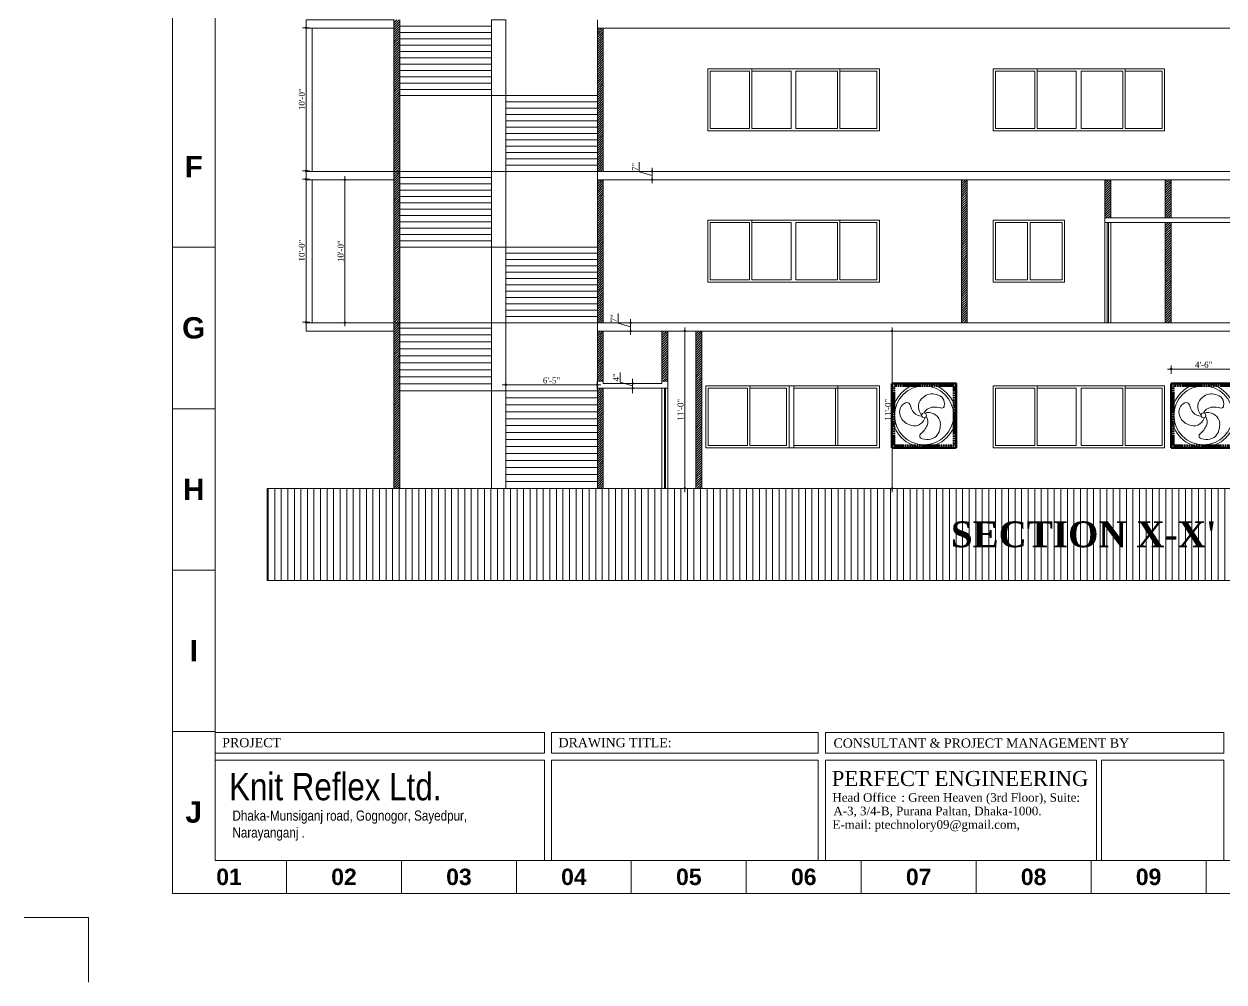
# Model space of a CAD drawing. Header units: inches. Extents: x -98933 to 1585249, y -3352739 to 192771.
# Drawn here: x 61899 to 62906, y 49357 to 50160 of the extents above; entities that cross this region are included whole.
import ezdxf

# ---------------------------------------------------------------- set-up
doc = ezdxf.new("R2010")
doc.units = ezdxf.units.IN
doc.header["$MEASUREMENT"] = 0
doc.header["$PDMODE"] = 35
doc.linetypes.add('BORDER2', pattern=[0.875, 0.25, -0.125, 0.25, -0.125, 0, -0.125])
doc.layers.get('0').update_dxf_attribs({"lineweight": 0})
doc.layers.get('Defpoints').update_dxf_attribs({"lineweight": 0})
for name, color, linetype, lineweight in [('COLUMN-2', 102, 'Continuous', 0), ('DIM.', 251, 'Continuous', 5), ('DIM_WORKING', 7, 'Continuous', 0), ('FIX', 251, 'Continuous', 0), ('FUR', 36, 'Continuous', 0), ('FURNITURE', 144, 'Continuous', 0), ('Inline', 7, 'Continuous', 0), ('Layer1', 134, 'Continuous', 0), ('Outline', 7, 'Continuous', 0), ('Rack', 160, 'BORDER2', 0), ('Scale', 7, 'Continuous', 0), ('Scale_Text', 7, 'Continuous', 0), ('St_Rod-Dim', 190, 'Continuous', 0), ('Stair', 171, 'Continuous', 0), ('Text', 7, 'Continuous', 0), ('TEXT_TITLEBOX', 7, 'Continuous', 13), ('Titelblk', 7, 'Continuous', 25), ('TITLE', 7, 'Continuous', 20), ('Win', 5, 'Continuous', 0)]:
    doc.layers.add(name, color=color, linetype=linetype, lineweight=lineweight)
doc.styles.add('MONOTEXT', font='txt')
doc.styles.add('REG', font='times.ttf')
doc.styles.add('SHT-TEXT-1', font='times.ttf', dxfattribs={"height": 12})
doc.styles.get("Standard").update_dxf_attribs({"font": 'arialbd.ttf', "height": 24})
doc.styles.add('TEXT', font='arial.ttf')
doc.dimstyles.new('Dim-Pres', dxfattribs={"dimtxt": 5.5, "dimasz": 2, "dimexe": 1.5, "dimexo": 1.5, "dimgap": 1, "dimtad": 3, "dimdec": 0, "dimzin": 3, "dimdsep": 46, "dimlunit": 4, "dimtxsty": 'REG', "dimblk": 'point', "dimcen": 2, "dimclrd": 256, "dimclre": 256, "dimclrt": 7, "dimadec": 0, "dimazin": 0, "dimtfac": 0.75, "dimtdec": 0, "dimtmove": 1, "dimatfit": 3, "dimldrblk": 'point', "dimfxl": 0, "dimtolj": 1, "dimtzin": 0, "dimlwd": -1, "dimlwe": -1, "dimarcsym": 1})
pattern_1 = [(45, (65444.7574, 50031.3575), (-0.9722718, 0.9722718), [])]
pattern_2 = [(45, (63307.6479, 49880.0689), (-0.9722718, 0.9722718), [])]

# ---------------------------------------------------------------- blocks, each defined once
blk = doc.blocks.new('g8')
at = {"layer": 'Rack', "lineweight": 50}
for p, q in [((-2237.1, -159.9), (-2182.8, -159.9)), ((-2183.1, -159.9), (-2237.1, -159.9)), ((-2237.1, -159.9), (-2237.1, -213.9)), ((-2237.1, -159.9), (-2183.1, -159.9)), ((-2237.1, -213.9), (-2237.1, -159.9)), ((-2183.1, -213.9), (-2183.1, -159.9)), ((-2183.1, -159.9), (-2183.1, -213.9)), ((-2185.1, -161.9), (-2235.1, -161.9)), ((-2235.1, -161.9), (-2235.1, -211.9)), ((-2185.1, -211.9), (-2185.1, -161.9)), ((-2237.1, -213.9), (-2183.1, -213.9)), ((-2183.1, -213.9), (-2237.1, -213.9)), ((-2235.1, -211.9), (-2185.1, -211.9))]:
    blk.add_line(p, q, dxfattribs=at)
at = {"layer": 'St_Rod-Dim'}
blk.add_circle((-2210.1, -186.6), 2.02, dxfattribs=at)
for centre, radius, start, end in [((-2203.4, -179.6), 11, 70.7391, 131.6508), ((-2200.8, -177), 7.85, 348.2059, 82.7337), ((-2222.3, -183.8), 8.37, 113.8965, 204.4167), ((-2224.6, -178.8), 2.84, 17.3144, 113.2837), ((-2204.7, -173.2), 17.8, 195.2348, 218.034), ((-2205, -179.4), 9.83, 125.4573, 215.8641), ((-2202, -188.8), 9.06, 100.7485, 152.5432), ((-2201.6, -205.5), 25.7, 75.7203, 94.6558), ((-2195.4, -178.3), 2.32, 273.6175, 350.812), ((-2218.3, -182.8), 12.5, 201.2148, 251.6296), ((-2218.4, -186.1), 9.37, 245.7129, 338.3531), ((-2211.9, -178.3), 9.06, 220.7485, 268.9735), ((-2223.6, -197.1), 15.9, 43.6993, 48.22), ((-2213.5, -187.1), 4.53, 327.6772, 343.0738), ((-2206.3, -190.1), 5.87, 101.2698, 117.9225), ((-2216, -192.1), 9.06, 340.7485, 31.1918), ((-2206.5, -194.5), 10.2, 9.7352, 95.063), ((-2225.2, -187.3), 19.3, 309.0599, 336.2334), ((-2211.6, -194.6), 15.2, 320.2443, 6.8013), ((-2211.7, -203.9), 2.07, 127.2768, 232.9032), ((-2207.5, -194.1), 12.8, 244.4787, 306.4705)]:
    blk.add_arc(centre, radius, start, end, dxfattribs=at)
at = {"layer": 'Win'}
for radius in [26.7, 24.8]:
    blk.add_circle((-2210.1, -186.6), radius, dxfattribs=at)
blk = doc.blocks.new('dot')
at = {"color": 4}
for p, q in [((-1.5, 0), (1.5, 0)), ((0, 1.5), (0, -1.5))]:
    blk.add_line(p, q, dxfattribs=at)
at = {"color": 6, "const_width": 0.5}
blk.add_lwpolyline([(-0.25, 0, 1), (0.25, 0, 1)], format="xyb", close=True, dxfattribs=at)
blk = doc.blocks.new('point')
blk.add_blockref('dot', (0, 0))
blk = doc.blocks.new('*D565')
at = {"layer": 'Defpoints', "color": 0, "ltscale": 30, "transparency": 16777216}
for p in [(62135.6, 50157.1), (62135.6, 50037.1), (62135.6, 50037.1)]:
    blk.add_point(p, dxfattribs=at)
at = {"layer": 'Layer1', "ltscale": 30, "transparency": 16777216}
for p, q in [((62135.6, 50157.1), (62134.1, 50157.1)), ((62135.6, 50155.1), (62135.6, 50039.1)), ((62135.6, 50037.1), (62134.1, 50037.1))]:
    blk.add_line(p, q, dxfattribs=at)
at = {"layer": 'Layer1', "ltscale": 30, "transparency": 16777216, "xscale": 2, "yscale": 2, "zscale": 2}
for p, rotation in [((62135.6, 50157.1), 90), ((62135.6, 50037.1), 270)]:
    blk.add_blockref('point', p, dxfattribs=dict(at, rotation=rotation))
at = {"layer": 'Layer1', "color": 7, "ltscale": 30, "transparency": 16777216, "insert": (62132.1, 50097.1), "char_height": 5, "attachment_point": 5, "rotation": 90, "style": 'REG'}
blk.add_mtext('\\A1;10\'-0"', dxfattribs=at)
blk = doc.blocks.new('*D566')
at = {"layer": 'Defpoints', "color": 0, "ltscale": 30, "transparency": 16777216}
for p in [(62135.6, 50030.1), (62135.6, 50030.1), (62135.6, 49910.1)]:
    blk.add_point(p, dxfattribs=at)
at = {"layer": 'Layer1', "ltscale": 30, "transparency": 16777216}
for p, q in [((62135.6, 50030.1), (62134.1, 50030.1)), ((62135.6, 49912.1), (62135.6, 50028.1)), ((62135.6, 49910.1), (62134.1, 49910.1))]:
    blk.add_line(p, q, dxfattribs=at)
at = {"layer": 'Layer1', "ltscale": 30, "transparency": 16777216, "xscale": 2, "yscale": 2, "zscale": 2}
for p, rotation in [((62135.6, 50030.1), 90), ((62135.6, 49910.1), 270)]:
    blk.add_blockref('point', p, dxfattribs=dict(at, rotation=rotation))
at = {"layer": 'Layer1', "color": 7, "ltscale": 30, "transparency": 16777216, "insert": (62132.1, 49970.1), "char_height": 5, "attachment_point": 5, "rotation": 90, "style": 'REG'}
blk.add_mtext('\\A1;10\'-0"', dxfattribs=at)
blk = doc.blocks.new('*D627')
at = {"layer": 'Defpoints', "color": 0, "ltscale": 30, "transparency": 16777216}
for p in [(62620.3, 49902.6), (62627.6, 49902.6), (62620.3, 49770.6)]:
    blk.add_point(p, dxfattribs=at)
at = {"layer": 'Layer1', "ltscale": 30, "transparency": 16777216}
for p, q in [((62623.6, 49902.6), (62629.1, 49902.6)), ((62627.6, 49772.6), (62627.6, 49900.6)), ((62623.6, 49770.6), (62629.1, 49770.6))]:
    blk.add_line(p, q, dxfattribs=at)
at = {"layer": 'Layer1', "ltscale": 30, "transparency": 16777216, "xscale": 2, "yscale": 2, "zscale": 2}
for p, rotation in [((62627.6, 49902.6), 90), ((62627.6, 49770.6), 270)]:
    blk.add_blockref('point', p, dxfattribs=dict(at, rotation=rotation))
at = {"layer": 'Layer1', "color": 7, "ltscale": 30, "transparency": 16777216, "insert": (62624.1, 49836.6), "char_height": 5, "attachment_point": 5, "rotation": 90, "style": 'REG'}
blk.add_mtext('\\A1;11\'-0"', dxfattribs=at)
blk = doc.blocks.new('*D628')
at = {"layer": 'Defpoints', "color": 0, "ltscale": 30, "transparency": 16777216}
for p in [(62453.6, 49902.6), (62453.6, 49770.6), (62453.6, 49770.6)]:
    blk.add_point(p, dxfattribs=at)
at = {"layer": 'Layer1', "ltscale": 30, "transparency": 16777216}
for p, q in [((62453.6, 49902.6), (62452.1, 49902.6)), ((62453.6, 49900.6), (62453.6, 49772.6)), ((62453.6, 49770.6), (62452.1, 49770.6))]:
    blk.add_line(p, q, dxfattribs=at)
at = {"layer": 'Layer1', "ltscale": 30, "transparency": 16777216, "xscale": 2, "yscale": 2, "zscale": 2}
for p, rotation in [((62453.6, 49902.6), 90), ((62453.6, 49770.6), 270)]:
    blk.add_blockref('point', p, dxfattribs=dict(at, rotation=rotation))
at = {"layer": 'Layer1', "color": 7, "ltscale": 30, "transparency": 16777216, "insert": (62450, 49836.6), "char_height": 5, "attachment_point": 5, "rotation": 90, "style": 'REG'}
blk.add_mtext('\\A1;11\'-0"', dxfattribs=at)
blk = doc.blocks.new('*D629')
at = {"layer": 'Defpoints', "color": 0, "ltscale": 30, "transparency": 16777216}
for p in [(62380.1, 49857.6), (62303.3, 49852.5), (62380.1, 49852.5)]:
    blk.add_point(p, dxfattribs=at)
at = {"layer": 'Layer1', "ltscale": 30, "transparency": 16777216}
for p, q in [((62303.3, 49854), (62303.3, 49859.1)), ((62305.3, 49857.6), (62378.1, 49857.6)), ((62380.1, 49854), (62380.1, 49859.1))]:
    blk.add_line(p, q, dxfattribs=at)
at = {"layer": 'Layer1', "ltscale": 30, "transparency": 16777216, "xscale": 2, "yscale": 2, "zscale": 2, "rotation": 180}
blk.add_blockref('point', (62303.3, 49857.6), dxfattribs=at)
at = {"layer": 'Layer1', "ltscale": 30, "transparency": 16777216, "xscale": 2, "yscale": 2, "zscale": 2}
blk.add_blockref('point', (62380.1, 49857.6), dxfattribs=at)
at = {"layer": 'Layer1', "color": 7, "ltscale": 30, "transparency": 16777216, "insert": (62341.7, 49861.2), "char_height": 5, "attachment_point": 5, "style": 'REG'}
blk.add_mtext('\\A1;6\'-5"', dxfattribs=at)
blk = doc.blocks.new('*D630')
at = {"layer": 'Defpoints', "color": 0, "ltscale": 30, "transparency": 16777216}
for p in [(62172.5, 50029.6), (62168.2, 49909.6), (62172.5, 49909.6)]:
    blk.add_point(p, dxfattribs=at)
at = {"layer": 'Layer1', "ltscale": 30, "transparency": 16777216}
for p, q in [((62171, 50029.6), (62166.7, 50029.6)), ((62168.2, 50027.6), (62168.2, 49911.6)), ((62171, 49909.6), (62166.7, 49909.6))]:
    blk.add_line(p, q, dxfattribs=at)
at = {"layer": 'Layer1', "ltscale": 30, "transparency": 16777216, "xscale": 2, "yscale": 2, "zscale": 2}
for p, rotation in [((62168.2, 50029.6), 90), ((62168.2, 49909.6), 270)]:
    blk.add_blockref('point', p, dxfattribs=dict(at, rotation=rotation))
at = {"layer": 'Layer1', "color": 7, "ltscale": 30, "transparency": 16777216, "insert": (62164.7, 49969.6), "char_height": 5, "attachment_point": 5, "rotation": 90, "style": 'REG'}
blk.add_mtext('\\A1;10\'-0"', dxfattribs=at)
blk = doc.blocks.new('*D631')
at = {"layer": 'Defpoints', "color": 0, "ltscale": 30, "transparency": 16777216}
for p in [(62426.1, 50036.6), (62426.1, 50036.6), (62426.1, 50029.6)]:
    blk.add_point(p, dxfattribs=at)
at = {"layer": 'Layer1', "ltscale": 30, "transparency": 16777216}
for p, q in [((62415.4, 50036.3), (62415.4, 50044.3)), ((62426.1, 50033.1), (62415.4, 50036.3)), ((62426.1, 50036.6), (62424.6, 50036.6)), ((62426.1, 50029.6), (62424.6, 50029.6)), ((62426.1, 50031.6), (62426.1, 50034.6))]:
    blk.add_line(p, q, dxfattribs=at)
at = {"layer": 'Layer1', "ltscale": 30, "transparency": 16777216, "xscale": 2, "yscale": 2, "zscale": 2}
for p, rotation in [((62426.1, 50036.6), 90), ((62426.1, 50029.6), 270)]:
    blk.add_blockref('point', p, dxfattribs=dict(at, rotation=rotation))
at = {"layer": 'Layer1', "color": 7, "ltscale": 30, "transparency": 16777216, "insert": (62411.9, 50040.3), "char_height": 5, "attachment_point": 5, "rotation": 90, "style": 'REG'}
blk.add_mtext('\\A1;7"', dxfattribs=at)
blk = doc.blocks.new('*D632')
at = {"layer": 'Defpoints', "color": 0, "ltscale": 30, "transparency": 16777216}
for p in [(62408.1, 49909.6), (62408.1, 49902.6), (62408.1, 49902.6)]:
    blk.add_point(p, dxfattribs=at)
at = {"layer": 'Layer1', "ltscale": 30, "transparency": 16777216}
for p, q in [((62397.5, 49909.3), (62397.5, 49917.3)), ((62408.1, 49906.1), (62397.5, 49909.3)), ((62408.1, 49909.6), (62406.6, 49909.6)), ((62408.1, 49907.6), (62408.1, 49904.6)), ((62408.1, 49902.6), (62406.6, 49902.6))]:
    blk.add_line(p, q, dxfattribs=at)
at = {"layer": 'Layer1', "ltscale": 30, "transparency": 16777216, "xscale": 2, "yscale": 2, "zscale": 2}
for p, rotation in [((62408.1, 49909.6), 90), ((62408.1, 49902.6), 270)]:
    blk.add_blockref('point', p, dxfattribs=dict(at, rotation=rotation))
at = {"layer": 'Layer1', "color": 7, "ltscale": 30, "transparency": 16777216, "insert": (62393.9, 49913.3), "char_height": 5, "attachment_point": 5, "rotation": 90, "style": 'REG'}
blk.add_mtext('\\A1;7"', dxfattribs=at)
blk = doc.blocks.new('*D633')
at = {"layer": 'Defpoints', "color": 0, "ltscale": 30, "transparency": 16777216}
for p in [(62409.8, 49858.6), (62409.8, 49858.6), (62409.8, 49854.6)]:
    blk.add_point(p, dxfattribs=at)
at = {"layer": 'Layer1', "ltscale": 30, "transparency": 16777216}
for p, q in [((62399.3, 49859.8), (62399.3, 49867.9)), ((62409.8, 49856.6), (62399.3, 49859.8)), ((62409.8, 49858.6), (62408.3, 49858.6)), ((62409.8, 49860.6), (62409.8, 49862.6)), ((62409.8, 49854.6), (62409.8, 49858.6)), ((62409.8, 49854.6), (62409.8, 49858.6)), ((62409.8, 49854.6), (62408.3, 49854.6)), ((62409.8, 49852.6), (62409.8, 49850.6))]:
    blk.add_line(p, q, dxfattribs=at)
at = {"layer": 'Layer1', "ltscale": 30, "transparency": 16777216, "xscale": 2, "yscale": 2, "zscale": 2}
for p, rotation in [((62409.8, 49858.6), 270), ((62409.8, 49854.6), 90)]:
    blk.add_blockref('point', p, dxfattribs=dict(at, rotation=rotation))
at = {"layer": 'Layer1', "color": 7, "ltscale": 30, "transparency": 16777216, "insert": (62395.8, 49863.8), "char_height": 5, "attachment_point": 5, "rotation": 90, "style": 'REG'}
blk.add_mtext('\\A1;4"', dxfattribs=at)
blk = doc.blocks.new('*D567')
at = {"layer": 'Defpoints', "color": 0, "ltscale": 30, "transparency": 16777216}
for p in [(62916.2, 49870.8), (62861.9, 49858.6), (62916.2, 49858.6)]:
    blk.add_point(p, dxfattribs=at)
at = {"layer": 'Layer1', "ltscale": 30, "transparency": 16777216}
for p, q in [((62861.9, 49866.8), (62861.9, 49872.3)), ((62863.9, 49870.8), (62914.2, 49870.8)), ((62916.2, 49866.8), (62916.2, 49872.3))]:
    blk.add_line(p, q, dxfattribs=at)
at = {"layer": 'Layer1', "ltscale": 30, "transparency": 16777216, "xscale": 2, "yscale": 2, "zscale": 2, "rotation": 180}
blk.add_blockref('point', (62861.9, 49870.8), dxfattribs=at)
at = {"layer": 'Layer1', "ltscale": 30, "transparency": 16777216, "xscale": 2, "yscale": 2, "zscale": 2}
blk.add_blockref('point', (62916.2, 49870.8), dxfattribs=at)
at = {"layer": 'Layer1', "color": 7, "ltscale": 30, "transparency": 16777216, "insert": (62889.1, 49874.3), "char_height": 5, "attachment_point": 5, "style": 'REG'}
blk.add_mtext('\\A1;4\'-6"', dxfattribs=at)
blk = doc.blocks.new('PAGE')
at = {"layer": 'Inline', "color": 252, "lineweight": 15}
blk.add_lwpolyline([(178051640.63, 22656441.11), (178051640.63, 22657235.79), (178050505.36, 22657235.79), (178050505.36, 22656441.11)], close=True, dxfattribs=at)
at = {"layer": 'Outline', "color": 252, "lineweight": 15}
blk.add_line((178050483.42, 22656424.24), (178051662.57, 22656424.24), dxfattribs=at)
blk.add_lwpolyline([(178050483.42, 22657252.66), (178050483.42, 22656424.24)], dxfattribs=at)
at = {"layer": 'Scale', "color": 252, "lineweight": 9}
for p, q in [((178050483.42, 22656755.67), (178050505.36, 22656755.67)), ((178050483.42, 22656672.88), (178050505.36, 22656672.88)), ((178050483.42, 22656590.1), (178050505.36, 22656590.1)), ((178050483.42, 22656507.32), (178050505.36, 22656507.32)), ((178050542.02, 22656424.24), (178050542.02, 22656441.11)), ((178050601.02, 22656424.24), (178050601.02, 22656441.11)), ((178050660.01, 22656424.24), (178050660.01, 22656441.11)), ((178050719.01, 22656424.24), (178050719.01, 22656441.11)), ((178050778.01, 22656424.24), (178050778.01, 22656441.11)), ((178050837.01, 22656424.24), (178050837.01, 22656441.11)), ((178050896, 22656424.24), (178050896, 22656441.11)), ((178050955, 22656424.24), (178050955, 22656441.11)), ((178051014, 22656424.24), (178051014, 22656441.11))]:
    blk.add_line(p, q, dxfattribs=at)
at = {"layer": 'Scale_Text', "color": 252, "lineweight": 13, "attachment_point": 5}
for s, insert, char_height, width in [('F', (178050494.39, 22656797.06), 10.97, 8.3603), ('G', (178050494.39, 22656714.27), 10.97, 8.3603), ('H', (178050494.39, 22656631.49), 10.97, 8.3603), ('I', (178050494.39, 22656548.71), 10.97, 8.3603), ('J', (178050494.39, 22656465.93), 10.97, 8.3603), ('01', (178050512.52, 22656432.67), 8.435, 2.5102), ('02', (178050571.52, 22656432.67), 8.435, 2.5102), ('03', (178050630.51, 22656432.67), 8.435, 2.5102), ('04', (178050689.51, 22656432.67), 8.435, 2.5102), ('05', (178050748.51, 22656432.67), 8.435, 2.5102), ('06', (178050807.51, 22656432.67), 8.435, 2.5102), ('07', (178050866.5, 22656432.67), 8.435, 2.5102), ('08', (178050925.5, 22656432.67), 8.435, 2.5102), ('09', (178050984.5, 22656432.67), 8.435, 2.5102)]:
    blk.add_mtext(s, dxfattribs=dict(at, insert=insert, char_height=char_height, width=width))
blk = doc.blocks.new('Title')
at = {"layer": 'Defpoints', "color": 1, "ltscale": 10}
blk.add_lwpolyline([(-102338.3, -88042.4), (-102338.3, -87942.4), (-102438.3, -87942.4)], dxfattribs=at)
at = {"layer": 'Titelblk', "color": 3, "linetype": 'Continuous', "lineweight": 0, "xscale": 3.014611567961765, "yscale": 3.014611567959946, "zscale": 3.014611567966516}
blk.add_blockref('PAGE', (-536855255.8, -68388224), dxfattribs=at)

msp = doc.modelspace()

# ---------------------------------------------------------------- hatches: boundary and pattern name
at = {"layer": 'DIM_WORKING', "ltscale": 30}
h = msp.add_hatch(dxfattribs=at)
h.set_pattern_fill('ANSI31', color=256, scale=11, style=0)
h.set_pattern_definition([(45, (63381.3979, 50007.0689), (-0.9722718, 0.9722718), [])])
h.paths.add_polyline_path([(62209.4, 50036.63), (62214.4, 50036.63), (62214.4, 50163.63), (62209.4, 50163.63)])
h = msp.add_hatch(dxfattribs=at)
h.set_pattern_fill('ANSI31', color=256, scale=11, style=0)
h.set_pattern_definition([(45, (63307.6479, 50007.0689), (-0.9722718, 0.9722718), [])])
h.paths.add_polyline_path([(62380.15, 50036.63), (62385.15, 50036.63), (62385.15, 50156.63), (62380.15, 50156.63)])
h = msp.add_hatch(dxfattribs=at)
h.set_pattern_fill('ANSI31', color=256, scale=11, style=0)
h.set_pattern_definition([(45, (63381.3979, 49880.0689), (-0.9722718, 0.9722718), [])])
h.paths.add_polyline_path([(62209.4, 49909.63), (62214.4, 49909.63), (62214.4, 50036.63), (62209.4, 50036.63)])
h = msp.add_hatch(dxfattribs=at)
h.set_pattern_fill('ANSI31', color=256, scale=11, style=0)
h.set_pattern_definition(pattern_2)
h.paths.add_polyline_path([(62380.15, 49909.63), (62385.15, 49909.63), (62385.15, 50029.63), (62380.15, 50029.63)])
h = msp.add_hatch(dxfattribs=at)
h.set_pattern_fill('ANSI31', color=256, scale=11, style=0)
h.set_pattern_definition(pattern_2)
h.paths.add_polyline_path([(62685.98, 49909.63), (62690.65, 49909.63), (62690.65, 50029.63), (62685.98, 50029.63)])
h = msp.add_hatch(dxfattribs=at)
h.set_pattern_fill('ANSI31', color=256, scale=11, style=0)
h.set_pattern_definition(pattern_2)
h.paths.add_polyline_path([(62806.15, 49997.63), (62811.15, 49997.63), (62811.15, 50029.63), (62806.15, 50029.63)])
h = msp.add_hatch(dxfattribs=at)
h.set_pattern_fill('ANSI31', color=256, scale=11, style=0)
h.set_pattern_definition(pattern_2)
h.paths.add_polyline_path([(62856.9, 49997.63), (62861.9, 49997.63), (62861.9, 50029.63), (62856.9, 50029.63)])
h = msp.add_hatch(dxfattribs=at)
h.set_pattern_fill('ANSI31', color=256, scale=11, style=0)
h.set_pattern_definition(pattern_2)
h.paths.add_polyline_path([(62861.9, 49993.63), (62856.9, 49993.63), (62856.9, 49909.63), (62861.9, 49909.63)])
h = msp.add_hatch(dxfattribs=at)
h.set_pattern_fill('ANSI31', color=256, scale=11, style=0)
h.set_pattern_definition(pattern_1)
h.paths.add_polyline_path([(62209.4, 49770.63), (62214.4, 49770.63), (62214.4, 49909.63), (62209.4, 49909.63), (62209.4, 49902.63)])
h = msp.add_hatch(dxfattribs=at)
h.set_pattern_fill('ANSI31', color=256, scale=11, style=0)
h.set_pattern_definition([(45, (65437.7574, 50031.3575), (-0.9722718, 0.9722718), [])])
h.paths.add_polyline_path([(62385.15, 49902.63), (62380.15, 49902.63), (62380.15, 49860.63), (62385.15, 49860.63)])
h.paths.add_polyline_path([(62380.15, 49770.63), (62385.15, 49770.63), (62385.15, 49854.63), (62380.15, 49854.63)])
h = msp.add_hatch(dxfattribs=at)
h.set_pattern_fill('ANSI31', color=256, scale=11, style=0)
h.set_pattern_definition(pattern_1)
h.paths.add_polyline_path([(62439.4, 49902.63), (62434.4, 49902.63), (62434.4, 49860.63), (62439.4, 49860.63)])
h = msp.add_hatch(dxfattribs=at)
h.set_pattern_fill('ANSI31', color=256, scale=11, style=0)
h.set_pattern_definition(pattern_1)
h.paths.add_polyline_path([(62467.9, 49902.63), (62462.9, 49902.63), (62462.9, 49770.63), (62467.9, 49770.63)])
at = {"layer": 'FIX', "ltscale": 30}
h = msp.add_hatch(dxfattribs=at)
h.set_pattern_fill('ANSI31', color=256, scale=44, angle=225, style=0)
h.set_pattern_definition([(270, (55850.2856, 53102.605), (5.5, -1e-15), [])])
h.paths.add_polyline_path([(63740.01, 49743.63), (63477.4, 49770.63), (63419.15, 49770.63), (62103.07, 49770.63), (62103.07, 49693.27), (63740.01, 49693.27)])
h.paths.add_polyline_path([(62671.56, 49746.02), (62897.19, 49746.02), (62897.19, 49712.92), (62671.56, 49712.92)], flags=24)

# ---------------------------------------------------------------- linework, layer by layer
at = {"layer": 'COLUMN-2', "ltscale": 30}
for p, q in [((62380.15, 50156.63), (62380.15, 50163.63)), ((62380.15, 50029.63), (62380.15, 50036.63)), ((62135.65, 49909.63), (62135.65, 49902.63)), ((62380.15, 49909.63), (62380.15, 49902.63)), ((62209.4, 49902.63), (62135.65, 49902.63))]:
    msp.add_line(p, q, dxfattribs=at)
for points in [[(62209.4, 50163.63), (62135.65, 50163.63), (62135.65, 50156.63), (62209.4, 50156.63)], [(62209.4, 50036.63), (62135.65, 50036.63), (62135.65, 50029.63), (62209.4, 50029.63)]]:
    msp.add_lwpolyline(points, close=True, dxfattribs=at)
for points in [[(62380.15, 50156.63), (63484.24, 50156.63)], [(62380.15, 50036.63), (63499.15, 50036.63)], [(62380.15, 50029.63), (63484.24, 50029.63)], [(62806.15, 49993.63), (62973.65, 49993.63), (62973.65, 49997.63), (62806.15, 49997.63), (62806.15, 49993.63)], [(62209.4, 49909.63), (62135.65, 49909.63)], [(62380.15, 49909.63), (63521.4, 49909.63)], [(62380.15, 49902.63), (63509.16, 49902.63)], [(62380.15, 49854.63), (62380.15, 49860.63), (62385.15, 49860.63)], [(62385.15, 49858.63), (62385.15, 49860.63)], [(62385.15, 49858.63), (62434.4, 49858.63)], [(62439.4, 49854.63), (62439.4, 49860.63), (62434.4, 49860.63)], [(62434.4, 49858.63), (62434.4, 49860.63)], [(62380.15, 49854.63), (62439.4, 49854.63)]]:
    msp.add_lwpolyline(points, dxfattribs=at)
at = {"layer": 'DIM_WORKING', "ltscale": 30}
for p, q in [((62209.4, 50036.63), (62209.4, 50163.63)), ((62209.4, 50036.63), (62209.4, 50163.63)), ((62214.4, 50036.63), (62214.4, 50163.63)), ((62135.65, 50036.63), (62135.65, 50156.63)), ((62140.65, 50036.63), (62140.65, 50156.63)), ((62380.15, 50036.63), (62380.15, 50156.63)), ((62385.15, 50036.63), (62385.15, 50156.63)), ((62291.27, 50100.13), (62291.27, 50036.63)), ((62303.27, 50100.13), (62303.27, 50036.63)), ((62135.65, 49909.63), (62135.65, 50029.63)), ((62140.65, 49909.63), (62140.65, 50029.63)), ((62209.4, 49909.63), (62209.4, 50036.63)), ((62214.4, 50036.63), (62209.4, 50036.63)), ((62209.4, 49909.63), (62209.4, 50036.63)), ((62214.4, 49909.63), (62214.4, 50036.63)), ((62380.15, 49909.63), (62380.15, 50029.63)), ((62385.15, 49909.63), (62385.15, 50029.63)), ((62685.98, 49909.63), (62685.98, 50029.63)), ((62690.65, 50029.63), (62685.98, 50029.63)), ((62690.65, 49909.63), (62690.65, 50029.63)), ((62806.15, 49997.63), (62806.15, 50029.63)), ((62811.15, 50029.63), (62806.15, 50029.63)), ((62811.15, 49997.63), (62811.15, 50029.63)), ((62856.9, 49997.63), (62856.9, 50029.63)), ((62861.9, 50029.63), (62856.9, 50029.63)), ((62861.9, 49997.63), (62861.9, 50029.63)), ((62856.9, 49909.63), (62856.9, 49993.63)), ((62861.9, 49909.63), (62861.9, 49993.63)), ((62291.27, 49973.13), (62291.27, 49909.63)), ((62303.27, 49973.13), (62303.27, 49909.63)), ((62209.4, 49909.63), (62209.4, 49902.63)), ((62214.4, 49770.63), (62214.4, 49909.63)), ((62209.4, 49770.63), (62209.4, 49902.63)), ((62380.15, 49770.63), (62380.15, 49902.63)), ((62385.15, 49902.63), (62380.15, 49902.63)), ((62385.15, 49858.63), (62385.15, 49902.63)), ((62434.4, 49858.63), (62434.4, 49902.63)), ((62439.4, 49902.63), (62434.4, 49902.63)), ((62439.4, 49860.63), (62439.4, 49902.63)), ((62462.9, 49770.63), (62462.9, 49902.63)), ((62467.9, 49902.63), (62462.9, 49902.63)), ((62467.9, 49770.63), (62467.9, 49902.63)), ((62385.15, 49770.63), (62385.15, 49854.63)), ((62506.13, 49854.63), (62473.21, 49854.63)), ((62380.15, 49770.63), (62213.4, 49770.63))]:
    msp.add_line(p, q, dxfattribs=at)
at = {"layer": 'FIX', "ltscale": 30}
msp.add_lwpolyline([(63477.4, 49770.63), (62103.07, 49770.63), (62103.07, 49693.27), (63740.01, 49693.27)], dxfattribs=at)
at = {"layer": 'FUR', "ltscale": 30}
for p, q in [((62806.15, 49909.63), (62806.15, 49993.63)), ((62808.15, 49909.63), (62808.15, 49993.63)), ((62809.15, 49909.63), (62809.15, 49993.63)), ((62811.15, 49909.63), (62811.15, 49993.63)), ((62434.4, 49854.63), (62434.4, 49770.63)), ((62436.4, 49854.63), (62436.4, 49770.63)), ((62437.4, 49854.63), (62437.4, 49770.63)), ((62439.4, 49854.63), (62439.4, 49770.63))]:
    msp.add_line(p, q, dxfattribs=at)
at = {"layer": 'FURNITURE', "ltscale": 30}
msp.add_lwpolyline([(62209.4, 49770.63), (63494.44, 49770.63)], dxfattribs=at)
at = {"layer": 'Stair', "ltscale": 30}
for p, q in [((62291.27, 50158.34), (62214.4, 50158.34)), ((62291.27, 50153.05), (62214.4, 50153.05)), ((62291.27, 50147.76), (62214.4, 50147.76)), ((62291.27, 50142.46), (62214.4, 50142.46)), ((62291.27, 50137.17), (62214.4, 50137.17)), ((62291.27, 50131.88), (62214.4, 50131.88)), ((62291.27, 50126.59), (62214.4, 50126.59)), ((62291.27, 50121.3), (62214.4, 50121.3)), ((62507.82, 50120.63), (62507.82, 50072.63)), ((62509.82, 50122.63), (62509.82, 50072.63)), ((62542.74, 50120.63), (62542.74, 50072.63)), ((62546.74, 50120.63), (62546.74, 50072.63)), ((62581.66, 50120.63), (62581.66, 50072.63)), ((62583.66, 50122.63), (62583.66, 50072.63)), ((62747.32, 50120.63), (62747.32, 50072.63)), ((62749.32, 50122.63), (62749.32, 50072.63)), ((62782.24, 50120.63), (62782.24, 50072.63)), ((62786.24, 50120.63), (62786.24, 50072.63)), ((62821.16, 50120.63), (62821.16, 50072.63)), ((62823.16, 50122.63), (62823.16, 50072.63)), ((62291.27, 50116.01), (62214.4, 50116.01)), ((62291.27, 50110.71), (62214.4, 50110.71)), ((62291.27, 50105.42), (62214.4, 50105.42)), ((62380.15, 50100.13), (62214.4, 50100.13)), ((62380.15, 50094.84), (62303.27, 50094.84)), ((62380.15, 50089.55), (62303.27, 50089.55)), ((62380.15, 50084.26), (62303.27, 50084.26)), ((62380.15, 50078.96), (62303.27, 50078.96)), ((62380.15, 50073.67), (62303.27, 50073.67)), ((62380.15, 50068.38), (62303.27, 50068.38)), ((62380.15, 50063.09), (62303.27, 50063.09)), ((62380.15, 50057.8), (62303.27, 50057.8)), ((62380.15, 50052.51), (62303.27, 50052.51)), ((62380.15, 50047.21), (62303.27, 50047.21)), ((62380.15, 50041.92), (62303.27, 50041.92)), ((62380.15, 50036.63), (62209.4, 50036.63)), ((62291.27, 50036.63), (62214.4, 50036.63)), ((62291.27, 50031.34), (62214.4, 50031.34)), ((62291.27, 50026.05), (62214.4, 50026.05)), ((62291.27, 50020.76), (62214.4, 50020.76)), ((62291.27, 50015.46), (62214.4, 50015.46)), ((62291.27, 50010.17), (62214.4, 50010.17)), ((62291.27, 50004.88), (62214.4, 50004.88)), ((62291.27, 49999.59), (62214.4, 49999.59)), ((62291.27, 49994.3), (62214.4, 49994.3)), ((62291.27, 49989.01), (62214.4, 49989.01)), ((62507.82, 49993.63), (62507.82, 49945.63)), ((62509.82, 49995.63), (62509.82, 49945.63)), ((62542.74, 49993.63), (62542.74, 49945.63)), ((62546.74, 49993.63), (62546.74, 49945.63)), ((62581.66, 49993.63), (62581.66, 49945.63)), ((62583.66, 49995.63), (62583.66, 49945.63)), ((62741.4, 49993.63), (62741.4, 49945.63)), ((62743.4, 49993.63), (62743.4, 49945.63)), ((62291.27, 49983.71), (62214.4, 49983.71)), ((62291.27, 49978.42), (62214.4, 49978.42)), ((62380.15, 49973.13), (62214.4, 49973.13)), ((62380.15, 49967.84), (62303.27, 49967.84)), ((62380.15, 49962.55), (62303.27, 49962.55)), ((62380.15, 49957.26), (62303.27, 49957.26)), ((62380.15, 49951.96), (62303.27, 49951.96)), ((62380.15, 49946.67), (62303.27, 49946.67)), ((62380.15, 49941.38), (62303.27, 49941.38)), ((62380.15, 49936.09), (62303.27, 49936.09)), ((62380.15, 49930.8), (62303.27, 49930.8)), ((62380.15, 49925.51), (62303.27, 49925.51)), ((62380.15, 49920.21), (62303.27, 49920.21)), ((62380.15, 49909.63), (62209.4, 49909.63)), ((62380.15, 49914.92), (62303.27, 49914.92)), ((62291.27, 49905.18), (62213.4, 49905.18)), ((62291.27, 49899.33), (62213.4, 49899.33)), ((62291.27, 49893.48), (62213.4, 49893.48)), ((62291.27, 49887.63), (62213.4, 49887.63)), ((62291.27, 49881.78), (62213.4, 49881.78)), ((62291.27, 49875.93), (62213.4, 49875.93)), ((62291.27, 49870.08), (62213.4, 49870.08)), ((62291.27, 49864.23), (62213.4, 49864.23)), ((62291.27, 49858.38), (62213.4, 49858.38)), ((62508.13, 49856.63), (62508.13, 49806.63)), ((62541.05, 49856.63), (62541.05, 49804.63)), ((62545.05, 49856.63), (62545.05, 49804.63)), ((62581.98, 49856.63), (62581.98, 49806.63)), ((62616.9, 49856.63), (62616.9, 49804.63)), ((62749.32, 49856.63), (62749.32, 49806.63)), ((62823.16, 49856.63), (62823.16, 49806.63)), ((62291.27, 49852.53), (62213.4, 49852.53)), ((62380.15, 49852.53), (62213.4, 49852.53)), ((62380.15, 49846.68), (62303.27, 49846.68)), ((62506.13, 49854.63), (62506.13, 49806.63)), ((62539.05, 49854.63), (62539.05, 49806.63)), ((62579.98, 49854.63), (62579.98, 49806.63)), ((62614.9, 49854.63), (62614.9, 49806.63)), ((62747.32, 49854.63), (62747.32, 49806.63)), ((62782.24, 49854.63), (62782.24, 49806.63)), ((62786.24, 49854.63), (62786.24, 49806.63)), ((62821.16, 49854.63), (62821.16, 49806.63)), ((62380.15, 49840.83), (62303.27, 49840.83)), ((62380.15, 49834.98), (62303.27, 49834.98)), ((62380.15, 49829.13), (62303.27, 49829.13)), ((62380.15, 49823.28), (62303.27, 49823.28)), ((62380.15, 49817.43), (62303.27, 49817.43)), ((62380.15, 49811.58), (62303.27, 49811.58)), ((62380.15, 49805.73), (62303.27, 49805.73)), ((62380.15, 49799.88), (62303.27, 49799.88)), ((62380.15, 49794.03), (62303.27, 49794.03)), ((62380.15, 49788.18), (62303.27, 49788.18)), ((62380.15, 49782.33), (62303.27, 49782.33)), ((62380.15, 49776.48), (62303.27, 49776.48))]:
    msp.add_line(p, q, dxfattribs=at)
for points in [[(62303.27, 50163.63), (62291.27, 50163.63), (62291.27, 50100.13), (62303.27, 50100.13)], [(62616.9, 50122.63), (62472.9, 50122.63), (62472.9, 50070.63), (62616.9, 50070.63)], [(62856.4, 50122.63), (62712.4, 50122.63), (62712.4, 50070.63), (62856.4, 50070.63)], [(62303.27, 50100.13), (62291.27, 50100.13), (62291.27, 50036.63), (62303.27, 50036.63)], [(62303.27, 50036.63), (62291.27, 50036.63), (62291.27, 49973.13), (62303.27, 49973.13)], [(62616.9, 49995.63), (62472.9, 49995.63), (62472.9, 49943.63), (62616.9, 49943.63)], [(62772.4, 49995.63), (62712.4, 49995.63), (62712.4, 49943.63), (62772.4, 49943.63)], [(62303.27, 49973.13), (62291.27, 49973.13), (62291.27, 49909.63), (62303.27, 49909.63)], [(62303.27, 49909.63), (62291.27, 49909.63), (62291.27, 49770.63), (62303.27, 49770.63)], [(62616.9, 49856.63), (62471.21, 49856.63), (62471.21, 49804.63), (62616.9, 49804.63)], [(62856.4, 49856.63), (62712.4, 49856.63), (62712.4, 49804.63), (62856.4, 49804.63)]]:
    msp.add_lwpolyline(points, close=True, dxfattribs=at)
for points in [[(62616.9, 50122.63), (62472.9, 50122.63), (62472.9, 50070.63), (62616.9, 50070.63)], [(62507.82, 50120.63), (62474.9, 50120.63), (62474.9, 50072.63), (62507.82, 50072.63)], [(62507.82, 50120.63), (62474.9, 50120.63), (62474.9, 50072.63), (62507.82, 50072.63)], [(62542.74, 50120.63), (62509.82, 50120.63)], [(62540.74, 50120.63), (62509.82, 50120.63)], [(62581.66, 50120.63), (62546.74, 50120.63)], [(62581.66, 50120.63), (62546.74, 50120.63)], [(62583.66, 50072.63), (62614.9, 50072.63), (62614.9, 50120.63), (62583.66, 50120.63)], [(62614.9, 50120.63), (62583.66, 50120.63)], [(62614.9, 50120.63), (62583.66, 50120.63)], [(62856.4, 50122.63), (62712.4, 50122.63), (62712.4, 50070.63), (62856.4, 50070.63)], [(62747.32, 50120.63), (62714.4, 50120.63), (62714.4, 50072.63), (62747.32, 50072.63)], [(62747.32, 50120.63), (62714.4, 50120.63), (62714.4, 50072.63), (62747.32, 50072.63)], [(62782.24, 50120.63), (62749.32, 50120.63)], [(62780.24, 50120.63), (62749.32, 50120.63)], [(62821.16, 50120.63), (62786.24, 50120.63)], [(62821.16, 50120.63), (62786.24, 50120.63)], [(62823.16, 50072.63), (62854.4, 50072.63), (62854.4, 50120.63), (62823.16, 50120.63)], [(62854.4, 50120.63), (62823.16, 50120.63)], [(62854.4, 50120.63), (62823.16, 50120.63)], [(62509.82, 50072.63), (62542.74, 50072.63)], [(62546.74, 50072.63), (62581.66, 50072.63)], [(62546.74, 50072.63), (62581.66, 50072.63)], [(62583.66, 50072.63), (62614.9, 50072.63)], [(62583.66, 50072.63), (62614.9, 50072.63)], [(62749.32, 50072.63), (62782.24, 50072.63)], [(62786.24, 50072.63), (62821.16, 50072.63)], [(62786.24, 50072.63), (62821.16, 50072.63)], [(62823.16, 50072.63), (62854.4, 50072.63)], [(62823.16, 50072.63), (62854.4, 50072.63)], [(62616.9, 49995.63), (62472.9, 49995.63), (62472.9, 49943.63), (62616.9, 49943.63)], [(62507.82, 49993.63), (62474.9, 49993.63), (62474.9, 49945.63), (62507.82, 49945.63)], [(62507.82, 49993.63), (62474.9, 49993.63), (62474.9, 49945.63), (62507.82, 49945.63)], [(62542.74, 49993.63), (62509.82, 49993.63)], [(62540.74, 49993.63), (62509.82, 49993.63)], [(62581.66, 49993.63), (62546.74, 49993.63)], [(62581.66, 49993.63), (62546.74, 49993.63)], [(62583.66, 49945.63), (62614.9, 49945.63), (62614.9, 49993.63), (62583.66, 49993.63)], [(62614.9, 49993.63), (62583.66, 49993.63)], [(62614.9, 49993.63), (62583.66, 49993.63)], [(62741.4, 49993.63), (62714.4, 49993.63), (62714.4, 49945.63), (62741.4, 49945.63)], [(62743.4, 49945.63), (62770.4, 49945.63), (62770.4, 49993.63), (62743.4, 49993.63)], [(62509.82, 49945.63), (62542.74, 49945.63)], [(62509.82, 49945.63), (62540.74, 49945.63)], [(62546.74, 49945.63), (62581.66, 49945.63)], [(62546.74, 49945.63), (62581.66, 49945.63)], [(62583.66, 49945.63), (62614.9, 49945.63)], [(62583.66, 49945.63), (62614.9, 49945.63)], [(62856.4, 49856.63), (62712.4, 49856.63), (62712.4, 49804.63), (62856.4, 49804.63)], [(62506.13, 49854.63), (62473.21, 49854.63), (62473.21, 49806.63), (62506.13, 49806.63)], [(62539.05, 49854.63), (62508.13, 49854.63)], [(62545.05, 49806.63), (62614.9, 49806.63), (62614.9, 49854.63), (62545.05, 49854.63)], [(62614.9, 49854.63), (62581.98, 49854.63)], [(62747.32, 49854.63), (62714.4, 49854.63), (62714.4, 49806.63), (62747.32, 49806.63)], [(62747.32, 49854.63), (62714.4, 49854.63), (62714.4, 49806.63), (62747.32, 49806.63)], [(62782.24, 49854.63), (62749.32, 49854.63)], [(62780.24, 49854.63), (62749.32, 49854.63)], [(62821.16, 49854.63), (62786.24, 49854.63)], [(62821.16, 49854.63), (62786.24, 49854.63)], [(62823.16, 49806.63), (62854.4, 49806.63), (62854.4, 49854.63), (62823.16, 49854.63)], [(62854.4, 49854.63), (62823.16, 49854.63)], [(62854.4, 49854.63), (62823.16, 49854.63)], [(62508.13, 49806.63), (62539.05, 49806.63)], [(62581.98, 49806.63), (62614.9, 49806.63)], [(62749.32, 49806.63), (62782.24, 49806.63)], [(62749.32, 49806.63), (62780.24, 49806.63)], [(62786.24, 49806.63), (62821.16, 49806.63)], [(62786.24, 49806.63), (62821.16, 49806.63)], [(62823.16, 49806.63), (62854.4, 49806.63)], [(62823.16, 49806.63), (62854.4, 49806.63)]]:
    msp.add_lwpolyline(points, dxfattribs=at)
at = {"layer": 'TEXT_TITLEBOX'}
for p, q in [((62059.24, 49548.64), (62059.24, 49565.91)), ((62059.24, 49565.91), (62335.67, 49565.91)), ((62335.67, 49565.91), (62335.67, 49548.64)), ((62341.74, 49548.64), (62341.74, 49565.91)), ((62341.74, 49565.91), (62565.61, 49565.91)), ((62565.61, 49565.91), (62565.61, 49548.64)), ((62571.68, 49548.64), (62571.68, 49565.91)), ((62571.68, 49565.91), (62906.12, 49565.91)), ((62906.12, 49565.91), (62906.12, 49548.64)), ((62335.67, 49548.64), (62059.24, 49548.64)), ((62565.61, 49548.64), (62341.74, 49548.64)), ((62906.12, 49548.64), (62571.68, 49548.64)), ((62059.24, 49458.47), (62059.24, 49542.57)), ((62059.24, 49542.57), (62335.67, 49542.57)), ((62335.67, 49542.57), (62335.67, 49458.47)), ((62341.74, 49458.47), (62341.74, 49542.57)), ((62341.74, 49542.57), (62565.63, 49542.57)), ((62565.63, 49542.57), (62565.63, 49458.47)), ((62571.7, 49458.47), (62571.7, 49542.57)), ((62571.7, 49542.57), (62799.16, 49542.57)), ((62799.16, 49542.57), (62799.16, 49458.47)), ((62803.3, 49458.47), (62803.3, 49542.57)), ((62803.3, 49542.57), (62906.15, 49542.57)), ((62906.15, 49542.57), (62906.15, 49458.47)), ((62335.67, 49458.47), (62059.24, 49458.47)), ((62565.63, 49458.47), (62341.74, 49458.47)), ((62799.16, 49458.47), (62571.7, 49458.47)), ((62906.15, 49458.47), (62803.3, 49458.47))]:
    msp.add_line(p, q, dxfattribs=at)

# ---------------------------------------------------------------- block references
at = {"layer": 'DIM_WORKING'}
for p in [(64864.54, 50018.56), (65099.04, 50018.56)]:
    msp.add_blockref('g8', p, dxfattribs=at)
at = {"layer": 'TITLE', "xscale": 0.5425392190591083, "yscale": 0.5425392190518323, "zscale": 0.5425392145730539}
msp.add_blockref('Title', (117475.65, 97122.98), dxfattribs=at)

# ---------------------------------------------------------------- texts
at = {"insert": (62676.98, 49731.96), "char_height": 21.6976, "width": 847.4634, "attachment_point": 4}
msp.add_mtext("{\\fTimes New Roman|b1|i0|c0|p18;SECTION X-X'}", dxfattribs=at)
at = {"layer": 'DIM.', "color": 5, "lineweight": 13, "insert": (62160.15, 49501.18), "char_height": 22.9442, "width": 621.5025, "attachment_point": 5, "style": 'TEXT'}
msp.add_mtext('{\\fArial Narrow|b0|i0|c0|p34;Knit Reflex Ltd.\\C256;\\P\\pt8.61233;\\fSwis721 BT|b1|i0|c0|p34;\\C7; }', dxfattribs=at)
at = {"layer": 'Text', "color": 56, "insert": (62073.86, 49487.75), "char_height": 8.522, "width": 326.6868, "attachment_point": 4, "style": 'MONOTEXT'}
msp.add_mtext('{\\fArial Narrow|b0|i0|c0|p34;\\C7;Dhaka-Munsiganj road, Gognogor, Sayedpur, \\PNarayanganj .}', dxfattribs=at)
at = {"layer": 'TEXT_TITLEBOX', "lineweight": 25, "style": 'SHT-TEXT-1'}
for s, height, p in [('PROJECT', 7.722, (62065.3, 49553.5)), ('DRAWING TITLE:', 7.7219, (62347.62, 49553.5)), ('CONSULTANT & PROJECT MANAGEMENT BY', 7.7219, (62578.43, 49553.13))]:
    msp.add_text(s, height=height, dxfattribs=at).set_placement(p)
at = {"layer": 'TEXT_TITLEBOX', "color": 1, "lineweight": 25, "style": 'SHT-TEXT-1'}
msp.add_text('PERFECT ENGINEERING', height=12.6149, dxfattribs=at).set_placement((62576.96, 49520.96))
at = {"layer": 'TEXT_TITLEBOX', "color": 7, "lineweight": 25, "style": 'SHT-TEXT-1'}
for s, p in [('Head Office', (62577.49, 49507.75)), (': Green Heaven (3rd Floor), Suite:', (62635.36, 49507.75)), ('A-3, 3/4-B, Purana Paltan, Dhaka-1000.', (62578.29, 49496.4)), ('E-mail: ptechnolory09@gmail.com,', (62577.51, 49485.05))]:
    msp.add_text(s, height=7.2085, dxfattribs=at).set_placement(p)

# ---------------------------------------------------------------- dimensions: what is measured, and where the dimension line sits
at = {"layer": 'Layer1', "ltscale": 30}
for base, p1, p2, picture, middle in [((62135.65, 50037.13), (62135.65, 50157.13), (62135.65, 50037.13), '*D565', (62132.1, 50097.13)), ((62426.07, 50036.63), (62426.07, 50029.63), (62426.07, 50036.63), '*D631', (62411.87, 50037.33)), ((62135.65, 50030.13), (62135.65, 49910.13), (62135.65, 50030.13), '*D566', (62132.1, 49970.13)), ((62168.24, 49909.63), (62172.52, 50029.63), (62172.52, 49909.63), '*D630', (62164.69, 49969.63)), ((62408.14, 49902.63), (62408.14, 49909.63), (62408.14, 49902.63), '*D632', (62393.94, 49910.33)), ((62453.55, 49770.63), (62453.55, 49902.63), (62453.55, 49770.63), '*D628', (62450.01, 49836.63)), ((62627.63, 49902.63), (62620.26, 49770.63), (62620.26, 49902.63), '*D627', (62624.09, 49836.63)), ((62409.77, 49858.63), (62409.77, 49854.63), (62409.77, 49858.63), '*D633', (62395.77, 49860.78))]:
    dim = msp.add_linear_dim(base=base, p1=p1, p2=p2, angle=90, dimstyle='Dim-Pres', override={"dimtxt": 5, "dimfxl": 4, "dimfxlon": 1}, dxfattribs=at)
    dim.commit()
    dim.dimension.update_dxf_attribs({"geometry": picture, "text_midpoint": middle})
for base, p1, p2, picture, middle in [((62916.21, 49870.78), (62861.9, 49858.63), (62916.21, 49858.63), '*D567', (62889.06, 49874.33)), ((62380.15, 49857.63), (62303.27, 49852.53), (62380.15, 49852.53), '*D629', (62341.71, 49861.17))]:
    dim = msp.add_linear_dim(base=base, p1=p1, p2=p2, dimstyle='Dim-Pres', override={"dimtxt": 5, "dimfxl": 4, "dimfxlon": 1}, dxfattribs=at)
    dim.commit()
    dim.dimension.update_dxf_attribs({"geometry": picture, "text_midpoint": middle})

doc.saveas('drawing.dxf')
